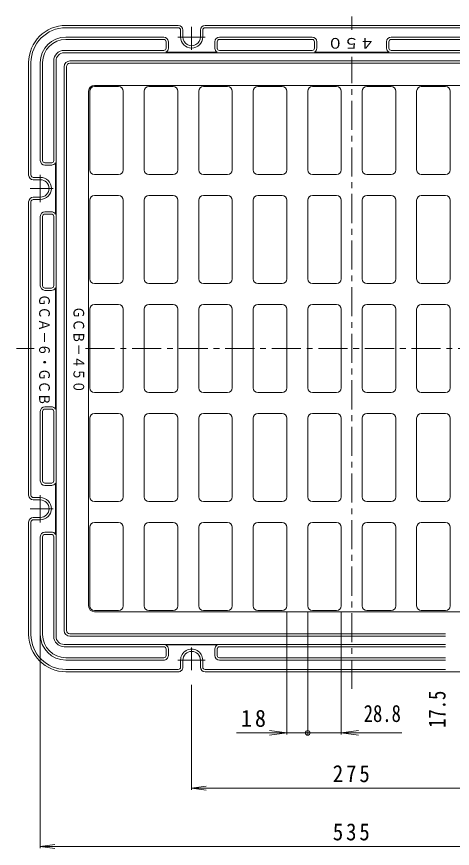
# Model space of a CAD drawing. Units: millimetres, scale not verified. Extents: x -759 to 688, y -674 to 531.
# Drawn here: x -759 to -385, y -254 to 460 of the extents above; entities that cross this region are included whole.
import ezdxf
from ezdxf.enums import TextEntityAlignment as Align

# ---------------------------------------------------------------- set-up
doc = ezdxf.new("R2010")
doc.units = ezdxf.units.MM
doc.header["$LTSCALE"] = 5
doc.header["$PDMODE"] = 32
doc.header["$PDSIZE"] = 4
doc.linetypes.add('CHAIN1', pattern=[8, 5, -1, 1, -1])
for name, color, linetype, lineweight in [('0-0', 3, 'Continuous', 18), ('0-1', 2, 'Continuous', 18), ('0-4', 7, 'Continuous', 18)]:
    doc.layers.add(name, color=color, linetype=linetype, lineweight=lineweight)
doc.styles.add('ＭＳ ゴシック', font='')
doc.styles.get('ＭＳ ゴシック').set_extended_font_data('MS Gothic')

msp = doc.modelspace()

# ---------------------------------------------------------------- linework, layer by layer
at = {"layer": '0-0', "linetype": 'CHAIN1'}
for p, q in [((-471.581, 448.889), (-471.581, 460.22)), ((-471.581, -117.018), (-471.581, 425.78)), ((-759.419, 175.203), (-744.392, 175.203)), ((-700.205, 175.203), (-185.277, 175.203))]:
    msp.add_line(p, q, dxfattribs=at)
at = {"layer": '0-0'}
for p, q in [((-716.581, 417.203), (-716.581, -66.797)), ((-229.581, 420.203), (-713.581, 420.203)), ((-250.581, 401.203), (-692.581, 401.203)), ((-692.581, 400.203), (-671.781, 400.203)), ((-645.781, 400.203), (-624.981, 400.203)), ((-598.981, 400.203), (-578.181, 400.203)), ((-552.181, 400.203), (-531.381, 400.203)), ((-505.381, 400.203), (-484.581, 400.203)), ((-437.781, 400.203), (-458.581, 400.203)), ((-390.981, 400.203), (-411.781, 400.203)), ((-697.581, 396.203), (-697.581, -45.797)), ((-696.581, 396.203), (-696.581, 328.603)), ((-667.781, 396.203), (-667.781, 328.603)), ((-649.781, 396.203), (-649.781, 328.603)), ((-620.981, 396.203), (-620.981, 328.603)), ((-602.981, 396.203), (-602.981, 328.603)), ((-574.181, 396.203), (-574.181, 328.603)), ((-556.181, 396.203), (-556.181, 328.603)), ((-527.381, 396.203), (-527.381, 328.603)), ((-509.381, 396.203), (-509.381, 328.603)), ((-480.581, 396.203), (-480.581, 328.603)), ((-462.581, 396.203), (-462.581, 328.603)), ((-433.781, 396.203), (-433.781, 328.603)), ((-415.781, 396.203), (-415.781, 328.603)), ((-386.981, 396.203), (-386.981, 328.603)), ((-692.581, 324.603), (-671.781, 324.603)), ((-645.781, 324.603), (-624.981, 324.603)), ((-598.981, 324.603), (-578.181, 324.603)), ((-552.181, 324.603), (-531.381, 324.603)), ((-505.381, 324.603), (-484.581, 324.603)), ((-437.781, 324.603), (-458.581, 324.603)), ((-390.981, 324.603), (-411.781, 324.603)), ((-696.581, 302.603), (-696.581, 235.003)), ((-692.581, 306.603), (-671.781, 306.603)), ((-667.781, 302.603), (-667.781, 235.003)), ((-649.781, 302.603), (-649.781, 235.003)), ((-645.781, 306.603), (-624.981, 306.603)), ((-620.981, 302.603), (-620.981, 235.003)), ((-602.981, 302.603), (-602.981, 235.003)), ((-598.981, 306.603), (-578.181, 306.603)), ((-574.181, 302.603), (-574.181, 235.003)), ((-556.181, 302.603), (-556.181, 235.003)), ((-552.181, 306.603), (-531.381, 306.603)), ((-527.381, 302.603), (-527.381, 235.003)), ((-509.381, 302.603), (-509.381, 235.003)), ((-505.381, 306.603), (-484.581, 306.603)), ((-480.581, 302.603), (-480.581, 235.003)), ((-462.581, 302.603), (-462.581, 235.003)), ((-437.781, 306.603), (-458.581, 306.603)), ((-433.781, 302.603), (-433.781, 235.003)), ((-415.781, 302.603), (-415.781, 235.003)), ((-390.981, 306.603), (-411.781, 306.603)), ((-386.981, 302.603), (-386.981, 235.003)), ((-692.581, 231.003), (-671.781, 231.003)), ((-645.781, 231.003), (-624.981, 231.003)), ((-598.981, 231.003), (-578.181, 231.003)), ((-552.181, 231.003), (-531.381, 231.003)), ((-505.381, 231.003), (-484.581, 231.003)), ((-437.781, 231.003), (-458.581, 231.003)), ((-390.981, 231.003), (-411.781, 231.003)), ((-696.581, 209.003), (-696.581, 141.403)), ((-692.581, 213.003), (-671.781, 213.003)), ((-667.781, 209.003), (-667.781, 141.403)), ((-649.781, 209.003), (-649.781, 141.403)), ((-645.781, 213.003), (-624.981, 213.003)), ((-620.981, 209.003), (-620.981, 141.403)), ((-602.981, 209.003), (-602.981, 141.403)), ((-598.981, 213.003), (-578.181, 213.003)), ((-574.181, 209.003), (-574.181, 141.403)), ((-556.181, 209.003), (-556.181, 141.403)), ((-552.181, 213.003), (-531.381, 213.003)), ((-527.381, 209.003), (-527.381, 141.403)), ((-509.381, 209.003), (-509.381, 141.403)), ((-505.381, 213.003), (-484.581, 213.003)), ((-480.581, 209.003), (-480.581, 141.403)), ((-462.581, 209.003), (-462.581, 141.403)), ((-437.781, 213.003), (-458.581, 213.003)), ((-433.781, 209.003), (-433.781, 141.403)), ((-415.781, 209.003), (-415.781, 141.403)), ((-390.981, 213.003), (-411.781, 213.003)), ((-386.981, 209.003), (-386.981, 141.403)), ((-692.581, 137.403), (-671.781, 137.403)), ((-645.781, 137.403), (-624.981, 137.403)), ((-598.981, 137.403), (-578.181, 137.403)), ((-552.181, 137.403), (-531.381, 137.403)), ((-505.381, 137.403), (-484.581, 137.403)), ((-437.781, 137.403), (-458.581, 137.403)), ((-390.981, 137.403), (-411.781, 137.403)), ((-696.581, 47.803), (-696.581, 115.403)), ((-692.581, 119.403), (-671.781, 119.403)), ((-667.781, 47.803), (-667.781, 115.403)), ((-649.781, 47.803), (-649.781, 115.403)), ((-645.781, 119.403), (-624.981, 119.403)), ((-620.981, 47.803), (-620.981, 115.403)), ((-602.981, 47.803), (-602.981, 115.403)), ((-598.981, 119.403), (-578.181, 119.403)), ((-574.181, 47.803), (-574.181, 115.403)), ((-556.181, 47.803), (-556.181, 115.403)), ((-552.181, 119.403), (-531.381, 119.403)), ((-527.381, 47.803), (-527.381, 115.403)), ((-509.381, 47.803), (-509.381, 115.403)), ((-505.381, 119.403), (-484.581, 119.403)), ((-480.581, 47.803), (-480.581, 115.403)), ((-462.581, 47.803), (-462.581, 115.403)), ((-437.781, 119.403), (-458.581, 119.403)), ((-433.781, 47.803), (-433.781, 115.403)), ((-415.781, 47.803), (-415.781, 115.403)), ((-390.981, 119.403), (-411.781, 119.403)), ((-386.981, 47.803), (-386.981, 115.403)), ((-692.581, 43.803), (-671.781, 43.803)), ((-645.781, 43.803), (-624.981, 43.803)), ((-598.981, 43.803), (-578.181, 43.803)), ((-552.181, 43.803), (-531.381, 43.803)), ((-505.381, 43.803), (-484.581, 43.803)), ((-437.781, 43.803), (-458.581, 43.803)), ((-390.981, 43.803), (-411.781, 43.803)), ((-696.581, -45.797), (-696.581, 21.803)), ((-692.581, 25.803), (-671.781, 25.803)), ((-667.781, -45.797), (-667.781, 21.803)), ((-649.781, -45.797), (-649.781, 21.803)), ((-645.781, 25.803), (-624.981, 25.803)), ((-620.981, -45.797), (-620.981, 21.803)), ((-602.981, -45.797), (-602.981, 21.803)), ((-598.981, 25.803), (-578.181, 25.803)), ((-574.181, -45.797), (-574.181, 21.803)), ((-556.181, -45.797), (-556.181, 21.803)), ((-552.181, 25.803), (-531.381, 25.803)), ((-527.381, -45.797), (-527.381, 21.803)), ((-509.381, -45.797), (-509.381, 21.803)), ((-505.381, 25.803), (-484.581, 25.803)), ((-480.581, -45.797), (-480.581, 21.803)), ((-462.581, -45.797), (-462.581, 21.803)), ((-437.781, 25.803), (-458.581, 25.803)), ((-433.781, -45.797), (-433.781, 21.803)), ((-415.781, -45.797), (-415.781, 21.803)), ((-390.981, 25.803), (-411.781, 25.803)), ((-386.981, -45.797), (-386.981, 21.803)), ((-692.581, -49.797), (-671.781, -49.797)), ((-645.781, -49.797), (-624.981, -49.797)), ((-598.981, -49.797), (-578.181, -49.797)), ((-552.181, -49.797), (-531.381, -49.797)), ((-505.381, -49.797), (-484.581, -49.797)), ((-437.781, -49.797), (-458.581, -49.797)), ((-390.981, -49.797), (-411.781, -49.797)), ((-250.581, -50.797), (-692.581, -50.797)), ((-391.014, -69.797), (-713.581, -69.797))]:
    msp.add_line(p, q, dxfattribs=at)
for centre, radius, start, end in [((-713.581, 417.203), 3, 90, 180), ((-692.581, 396.203), 5, 90, 180), ((-692.581, 396.203), 4, 90, 180), ((-671.781, 396.203), 4, 0, 90), ((-645.781, 396.203), 4, 90, 180), ((-624.981, 396.203), 4, 0, 90), ((-598.981, 396.203), 4, 90, 180), ((-578.181, 396.203), 4, 0, 90), ((-552.181, 396.203), 4, 90, 180), ((-531.381, 396.203), 4, 0, 90), ((-505.381, 396.203), 4, 90, 180), ((-484.581, 396.203), 4, 0, 90), ((-458.581, 396.203), 4, 90, 180), ((-437.781, 396.203), 4, 0, 90), ((-411.781, 396.203), 4, 90, 180), ((-390.981, 396.203), 4, 0, 90), ((-692.581, 328.603), 4, 180, 270), ((-671.781, 328.603), 4, 270, 0), ((-645.781, 328.603), 4, 180, 270), ((-624.981, 328.603), 4, 270, 0), ((-598.981, 328.603), 4, 180, 270), ((-578.181, 328.603), 4, 270, 0), ((-552.181, 328.603), 4, 180, 270), ((-531.381, 328.603), 4, 270, 0), ((-505.381, 328.603), 4, 180, 270), ((-484.581, 328.603), 4, 270, 0), ((-458.581, 328.603), 4, 180, 270), ((-437.781, 328.603), 4, 270, 0), ((-411.781, 328.603), 4, 180, 270), ((-390.981, 328.603), 4, 270, 0), ((-692.581, 302.603), 4, 90, 180), ((-671.781, 302.603), 4, 0, 90), ((-645.781, 302.603), 4, 90, 180), ((-624.981, 302.603), 4, 0, 90), ((-598.981, 302.603), 4, 90, 180), ((-578.181, 302.603), 4, 0, 90), ((-552.181, 302.603), 4, 90, 180), ((-531.381, 302.603), 4, 0, 90), ((-505.381, 302.603), 4, 90, 180), ((-484.581, 302.603), 4, 0, 90), ((-458.581, 302.603), 4, 90, 180), ((-437.781, 302.603), 4, 0, 90), ((-411.781, 302.603), 4, 90, 180), ((-390.981, 302.603), 4, 0, 90), ((-692.581, 235.003), 4, 180, 270), ((-671.781, 235.003), 4, 270, 0), ((-645.781, 235.003), 4, 180, 270), ((-624.981, 235.003), 4, 270, 0), ((-598.981, 235.003), 4, 180, 270), ((-578.181, 235.003), 4, 270, 0), ((-552.181, 235.003), 4, 180, 270), ((-531.381, 235.003), 4, 270, 0), ((-505.381, 235.003), 4, 180, 270), ((-484.581, 235.003), 4, 270, 0), ((-458.581, 235.003), 4, 180, 270), ((-437.781, 235.003), 4, 270, 0), ((-411.781, 235.003), 4, 180, 270), ((-390.981, 235.003), 4, 270, 0), ((-692.581, 209.003), 4, 90, 180), ((-671.781, 209.003), 4, 0, 90), ((-645.781, 209.003), 4, 90, 180), ((-624.981, 209.003), 4, 0, 90), ((-598.981, 209.003), 4, 90, 180), ((-578.181, 209.003), 4, 0, 90), ((-552.181, 209.003), 4, 90, 180), ((-531.381, 209.003), 4, 0, 90), ((-505.381, 209.003), 4, 90, 180), ((-484.581, 209.003), 4, 0, 90), ((-458.581, 209.003), 4, 90, 180), ((-437.781, 209.003), 4, 0, 90), ((-411.781, 209.003), 4, 90, 180), ((-390.981, 209.003), 4, 0, 90), ((-692.581, 141.403), 4, 180, 270), ((-671.781, 141.403), 4, 270, 0), ((-645.781, 141.403), 4, 180, 270), ((-624.981, 141.403), 4, 270, 0), ((-598.981, 141.403), 4, 180, 270), ((-578.181, 141.403), 4, 270, 0), ((-552.181, 141.403), 4, 180, 270), ((-531.381, 141.403), 4, 270, 0), ((-505.381, 141.403), 4, 180, 270), ((-484.581, 141.403), 4, 270, 0), ((-458.581, 141.403), 4, 180, 270), ((-437.781, 141.403), 4, 270, 0), ((-411.781, 141.403), 4, 180, 270), ((-390.981, 141.403), 4, 270, 0), ((-692.581, 115.403), 4, 90, 180), ((-671.781, 115.403), 4, 0, 90), ((-645.781, 115.403), 4, 90, 180), ((-624.981, 115.403), 4, 0, 90), ((-598.981, 115.403), 4, 90, 180), ((-578.181, 115.403), 4, 0, 90), ((-552.181, 115.403), 4, 90, 180), ((-531.381, 115.403), 4, 0, 90), ((-505.381, 115.403), 4, 90, 180), ((-484.581, 115.403), 4, 0, 90), ((-458.581, 115.403), 4, 90, 180), ((-437.781, 115.403), 4, 0, 90), ((-411.781, 115.403), 4, 90, 180), ((-390.981, 115.403), 4, 0, 90), ((-692.581, 47.803), 4, 180, 270), ((-671.781, 47.803), 4, 270, 0), ((-645.781, 47.803), 4, 180, 270), ((-624.981, 47.803), 4, 270, 0), ((-598.981, 47.803), 4, 180, 270), ((-578.181, 47.803), 4, 270, 0), ((-552.181, 47.803), 4, 180, 270), ((-531.381, 47.803), 4, 270, 0), ((-505.381, 47.803), 4, 180, 270), ((-484.581, 47.803), 4, 270, 0), ((-458.581, 47.803), 4, 180, 270), ((-437.781, 47.803), 4, 270, 0), ((-411.781, 47.803), 4, 180, 270), ((-390.981, 47.803), 4, 270, 0), ((-692.581, 21.803), 4, 90, 180), ((-671.781, 21.803), 4, 0, 90), ((-645.781, 21.803), 4, 90, 180), ((-624.981, 21.803), 4, 0, 90), ((-598.981, 21.803), 4, 90, 180), ((-578.181, 21.803), 4, 0, 90), ((-552.181, 21.803), 4, 90, 180), ((-531.381, 21.803), 4, 0, 90), ((-505.381, 21.803), 4, 90, 180), ((-484.581, 21.803), 4, 0, 90), ((-458.581, 21.803), 4, 90, 180), ((-437.781, 21.803), 4, 0, 90), ((-411.781, 21.803), 4, 90, 180), ((-390.981, 21.803), 4, 0, 90), ((-692.581, -45.797), 5, 180, 270), ((-692.581, -45.797), 4, 180, 270), ((-671.781, -45.797), 4, 270, 0), ((-645.781, -45.797), 4, 180, 270), ((-624.981, -45.797), 4, 270, 0), ((-598.981, -45.797), 4, 180, 270), ((-578.181, -45.797), 4, 270, 0), ((-552.181, -45.797), 4, 180, 270), ((-531.381, -45.797), 4, 270, 0), ((-505.381, -45.797), 4, 180, 270), ((-484.581, -45.797), 4, 270, 0), ((-458.581, -45.797), 4, 180, 270), ((-437.781, -45.797), 4, 270, 0), ((-411.781, -45.797), 4, 180, 270), ((-390.981, -45.797), 4, 270, 0), ((-713.581, -66.797), 3, 180, 270)]:
    msp.add_arc(centre, radius, start, end, dxfattribs=at)
at = {"layer": '0-1'}
for p, q in [((-620.581, 452.703), (-717.081, 452.703)), ((-620.581, 450.703), (-717.081, 450.703)), ((-345.581, 452.703), (-597.581, 452.703)), ((-345.581, 450.703), (-597.581, 450.703)), ((-618.581, 448.703), (-618.581, 442.703)), ((-616.581, 442.703), (-616.581, 448.703)), ((-601.581, 442.703), (-601.581, 448.703)), ((-599.581, 448.703), (-599.581, 442.703)), ((-633.081, 442.703), (-717.081, 442.703)), ((-717.081, 440.703), (-633.081, 440.703)), ((-631.081, 433.203), (-631.081, 438.703)), ((-629.081, 438.703), (-629.081, 433.203)), ((-589.081, 438.703), (-589.081, 432.702)), ((-587.081, 432.702), (-587.081, 438.703)), ((-505.581, 442.703), (-585.081, 442.703)), ((-585.081, 440.703), (-505.581, 440.703)), ((-503.581, 433.203), (-503.581, 438.703)), ((-501.581, 433.203), (-501.581, 438.703)), ((-441.581, 433.203), (-441.581, 438.703)), ((-439.581, 433.203), (-439.581, 438.703)), ((-358.081, 442.703), (-437.581, 442.703)), ((-437.581, 440.703), (-358.081, 440.703)), ((-633.081, 431.203), (-718.581, 431.203)), ((-718.581, 429.203), (-224.581, 429.203)), ((-631.145, 429.702), (-587.018, 429.702)), ((-505.581, 431.203), (-585.081, 431.203)), ((-503.645, 429.703), (-439.517, 429.703)), ((-358.081, 431.203), (-437.581, 431.203)), ((-727.581, 336.703), (-727.581, 422.203)), ((-725.581, 422.203), (-725.582, 175.203)), ((-229.581, 422.203), (-713.581, 422.203)), ((-749.081, 324.203), (-749.081, 420.703)), ((-747.081, 324.203), (-747.081, 420.703)), ((-739.081, 336.703), (-739.081, 420.703)), ((-737.081, 420.703), (-737.081, 336.703)), ((-718.581, 417.203), (-718.581, -66.797)), ((-729.081, 334.703), (-735.081, 334.703)), ((-735.081, 332.703), (-729.081, 332.703)), ((-726.081, 334.766), (-726.081, 290.639)), ((-745.081, 322.203), (-739.082, 322.203)), ((-739.082, 320.203), (-745.081, 320.203)), ((-749.082, 301.203), (-749.081, 49.203)), ((-747.082, 301.203), (-747.082, 49.203)), ((-739.081, 305.203), (-745.081, 305.203)), ((-745.081, 303.203), (-739.081, 303.203)), ((-739.082, 229.203), (-739.082, 288.703)), ((-737.081, 288.703), (-737.081, 229.203)), ((-735.081, 292.703), (-729.081, 292.703)), ((-729.081, 290.703), (-735.081, 290.703)), ((-727.581, 288.703), (-727.581, 229.203)), ((-729.581, 227.203), (-735.082, 227.203)), ((-729.581, 225.203), (-735.082, 225.203)), ((-726.081, 123.139), (-726.081, 227.267)), ((-725.581, -71.797), (-725.582, 175.203)), ((-729.581, 125.203), (-735.082, 125.203)), ((-729.581, 123.203), (-735.082, 123.203)), ((-739.082, 121.203), (-739.082, 61.703)), ((-737.081, 61.703), (-737.081, 121.203)), ((-727.581, 61.703), (-727.581, 121.203)), ((-729.081, 59.703), (-735.081, 59.703)), ((-735.081, 57.703), (-729.081, 57.703)), ((-726.081, 15.639), (-726.081, 59.766)), ((-745.081, 47.203), (-739.081, 47.203)), ((-739.081, 45.203), (-745.081, 45.203)), ((-739.082, 30.203), (-745.081, 30.203)), ((-749.081, 26.203), (-749.081, -70.297)), ((-747.081, 26.203), (-747.081, -70.297)), ((-745.081, 28.203), (-739.082, 28.203)), ((-735.081, 17.703), (-729.081, 17.703)), ((-729.081, 15.703), (-735.081, 15.703)), ((-739.081, 13.703), (-739.081, -70.297)), ((-737.081, -70.297), (-737.081, 13.703)), ((-727.581, 13.703), (-727.581, -71.797)), ((-391.014, -71.797), (-713.581, -71.797)), ((-718.581, -78.797), (-391.014, -78.797)), ((-633.081, -80.797), (-718.581, -80.797)), ((-631.145, -79.297), (-587.018, -79.297)), ((-631.081, -82.797), (-631.081, -88.297)), ((-629.081, -88.297), (-629.081, -82.797)), ((-589.081, -88.297), (-589.081, -82.297)), ((-587.081, -82.297), (-587.081, -88.297)), ((-391.014, -80.797), (-585.081, -80.797)), ((-717.081, -90.297), (-633.081, -90.297)), ((-633.081, -92.297), (-717.081, -92.297)), ((-618.581, -98.297), (-618.581, -92.297)), ((-616.581, -92.297), (-616.581, -98.297)), ((-601.581, -92.297), (-601.581, -98.297)), ((-599.581, -98.297), (-599.581, -92.297)), ((-585.081, -90.297), (-391.014, -90.297)), ((-391.014, -92.297), (-585.081, -92.297)), ((-620.581, -100.297), (-717.081, -100.297)), ((-620.581, -102.297), (-717.081, -102.297)), ((-391.014, -100.297), (-597.581, -100.297)), ((-345.581, -102.297), (-597.581, -102.297))]:
    msp.add_line(p, q, dxfattribs=at)
at = {"layer": '0-1', "linetype": 'CHAIN1'}
for p, q in [((-609.081, 431.728), (-609.081, 451.462)), ((-597.328, 442.703), (-620.823, 442.703)), ((-739.082, 300.95), (-739.082, 324.445)), ((-728.107, 312.703), (-747.841, 312.703)), ((-739.082, 49.456), (-739.082, 25.961)), ((-728.107, 37.703), (-747.841, 37.703)), ((-609.081, -81.323), (-609.081, -101.057)), ((-597.328, -92.297), (-620.823, -92.297))]:
    msp.add_line(p, q, dxfattribs=at)
at = {"layer": '0-1'}
for centre, radius, start, end in [((-717.081, 420.703), 32, 90, 179.99991), ((-717.081, 420.703), 30, 90, 179.99989), ((-620.581, 448.703), 4, 0, 90), ((-620.581, 448.703), 2, 359.99976, 90), ((-597.581, 448.703), 4, 90, 180), ((-597.581, 448.703), 2, 90, 179.99976), ((-717.081, 420.703), 22, 90, 179.99986), ((-717.081, 420.703), 20, 90, 179.99988), ((-633.081, 438.703), 4, 0, 90), ((-633.081, 438.703), 2, 0, 90), ((-609.081, 442.703), 9.5, 179.99968, 359.99968), ((-609.081, 442.703), 7.5, 179.99966, 359.99966), ((-585.081, 438.703), 4, 90, 180), ((-585.081, 438.703), 2, 90, 180), ((-505.581, 438.703), 4, 0, 90), ((-505.581, 438.703), 2, 0, 90), ((-437.581, 438.703), 4, 90, 180), ((-437.581, 438.703), 2, 90, 180), ((-718.581, 422.203), 9, 90, 179.99994), ((-718.581, 422.203), 7, 90, 179.99986), ((-633.081, 433.203), 2, 270, 359.99976), ((-633.081, 433.203), 4, 298.95522, 0), ((-585.081, 433.203), 4, 180, 241.04478), ((-585.081, 433.203), 2, 180, 270), ((-505.581, 433.203), 2, 270, 0), ((-505.581, 433.203), 4, 298.95004, 0), ((-437.581, 433.203), 4, 180, 241.04996), ((-437.581, 433.203), 2, 180, 270), ((-713.581, 417.203), 5, 90, 180), ((-735.081, 336.703), 4, 180, 270), ((-735.081, 336.703), 2, 180, 270), ((-729.581, 336.703), 2, 270, 0), ((-729.581, 336.703), 4, 270, 331.04478), ((-745.081, 324.203), 4, 180, 270), ((-745.081, 324.203), 2, 180, 270.00024), ((-739.081, 312.703), 9.5, 270.00011, 90.00011), ((-739.081, 312.703), 7.5, 270.00006, 90.00006), ((-745.081, 301.203), 4, 90, 180), ((-745.081, 301.203), 2, 90.00024, 180), ((-735.081, 288.703), 4, 90, 180), ((-735.081, 288.703), 2, 90, 180), ((-729.581, 288.703), 4, 28.95522, 90), ((-729.581, 288.703), 2, 0, 90), ((-735.082, 229.203), 4, 180, 270), ((-735.082, 229.203), 2, 180, 270), ((-729.581, 229.203), 2, 270, 0), ((-729.581, 229.203), 4, 270, 331.04996), ((-735.082, 121.203), 4, 90, 180), ((-735.082, 121.203), 2, 90, 180), ((-729.581, 121.203), 4, 28.95004, 90), ((-729.581, 121.203), 2, 0, 90), ((-735.081, 61.703), 4, 180, 270), ((-735.081, 61.703), 2, 180, 270), ((-729.581, 61.703), 2, 270, 0), ((-729.581, 61.703), 4, 270, 331.04478), ((-745.081, 49.203), 4, 180, 270), ((-745.081, 49.203), 2, 180, 269.99976), ((-739.081, 37.703), 9.5, 269.99989, 89.99989), ((-739.081, 37.703), 7.5, 269.99994, 89.99994), ((-745.081, 26.203), 4, 90, 180), ((-745.081, 26.203), 2, 89.99976, 180), ((-735.081, 13.703), 4, 90, 180), ((-735.081, 13.703), 2, 90, 180), ((-729.581, 13.703), 4, 28.95522, 90), ((-729.581, 13.703), 2, 0, 90), ((-717.081, -70.297), 32, 180.00009, 270), ((-717.081, -70.297), 30, 180.00011, 270), ((-717.081, -70.297), 22, 180.00014, 270), ((-717.081, -70.297), 20, 180.00012, 270), ((-713.581, -66.797), 5, 180, 270), ((-718.581, -71.797), 9, 180.00006, 270), ((-718.581, -71.797), 7, 180.00014, 270), ((-633.081, -82.797), 2, 0.00024, 90), ((-633.081, -82.797), 4, 0.00012, 61.04491), ((-609.081, -92.297), 9.5, 0.00021, 180.00021), ((-609.081, -92.297), 7.5, 0.0002, 180.0002), ((-585.081, -82.797), 4, 118.95534, 180.00012), ((-585.081, -82.797), 2, 90, 180), ((-633.081, -88.297), 2, 270, 0), ((-633.081, -88.297), 4, 270.00012, 0.00012), ((-585.081, -88.297), 4, 180.00012, 270.00012), ((-585.081, -88.297), 2, 180, 270), ((-620.581, -98.297), 2, 270, 0.00024), ((-620.581, -98.297), 4, 270.00012, 0.00012), ((-597.581, -98.297), 4, 180.00012, 270.00012), ((-597.581, -98.297), 2, 180.00024, 270)]:
    msp.add_arc(centre, radius, start, end, dxfattribs=at)
at = {"layer": '0-4'}
for p, q in [((-739.082, 13.461), (-739.082, -253.797)), ((-527.381, -50.797), (-527.381, -156.297)), ((-509.381, -50.797), (-509.381, -156.297)), ((-480.581, -50.797), (-480.581, -156.297)), ((-609.081, -113.557), (-609.081, -203.797)), ((-428.391, -154.797), (-570.471, -154.797)), ((-527.381, -154.797), (-542.253, -152.84)), ((-527.381, -154.797), (-542.253, -156.755)), ((-480.581, -154.797), (-465.709, -152.84)), ((-480.581, -154.797), (-465.709, -156.755)), ((-609.081, -202.297), (-596.688, -200.666)), ((-609.081, -202.297), (-334.081, -202.297)), ((-609.081, -202.297), (-596.688, -203.929)), ((-739.082, -252.297), (-726.688, -250.666)), ((-739.082, -252.297), (-204.081, -252.297)), ((-739.082, -252.297), (-726.688, -253.929))]:
    msp.add_line(p, q, dxfattribs=at)
msp.add_point((-509.381, -154.797), dxfattribs=at)

# ---------------------------------------------------------------- texts
at = {"layer": '0-0', "color": 6, "style": 'ＭＳ ゴシック', "width": 0.85}
msp.add_text('ＧＣＢ－４５０', height=9.164, rotation=270, dxfattribs=at).set_placement((-713.331, 211.453), align=Align.BOTTOM_LEFT)
at = {"layer": '0-1', "color": 6, "style": 'ＭＳ ゴシック'}
for s, rotation, width, p in [('４５０', 180, 1.1, (-451.331, 444.646)), ('ＧＣＡ－６・ＧＣＢ', 270, 0.85, (-742.831, 221.953))]:
    msp.add_text(s, height=9.164, rotation=rotation, dxfattribs=dict(at, width=width)).set_placement(p, align=Align.BOTTOM_LEFT)
at = {"layer": '0-4', "color": 6, "style": 'ＭＳ ゴシック', "width": 0.8}
msp.add_text('17.5', height=14.66, rotation=90, dxfattribs=at).set_placement((-386.581, -150.433), align=Align.BOTTOM_LEFT)
msp.add_text('28.8', height=14.66, dxfattribs=at).set_placement((-461.249, -149.797), align=Align.BOTTOM_LEFT)
at = {"layer": '0-4', "color": 2, "char_height": 14.66, "attachment_point": 7, "style": 'ＭＳ ゴシック'}
for s, insert in [('\\T1.27;\\W0.95;18', (-566.736, -149.797)), ('\\T1.27;\\W0.9;275', (-487.831, -197.297)), ('\\T1.27;\\W0.9;535', (-487.831, -247.297))]:
    msp.add_mtext(s, dxfattribs=dict(at, insert=insert))

doc.saveas('drawing.dxf')
